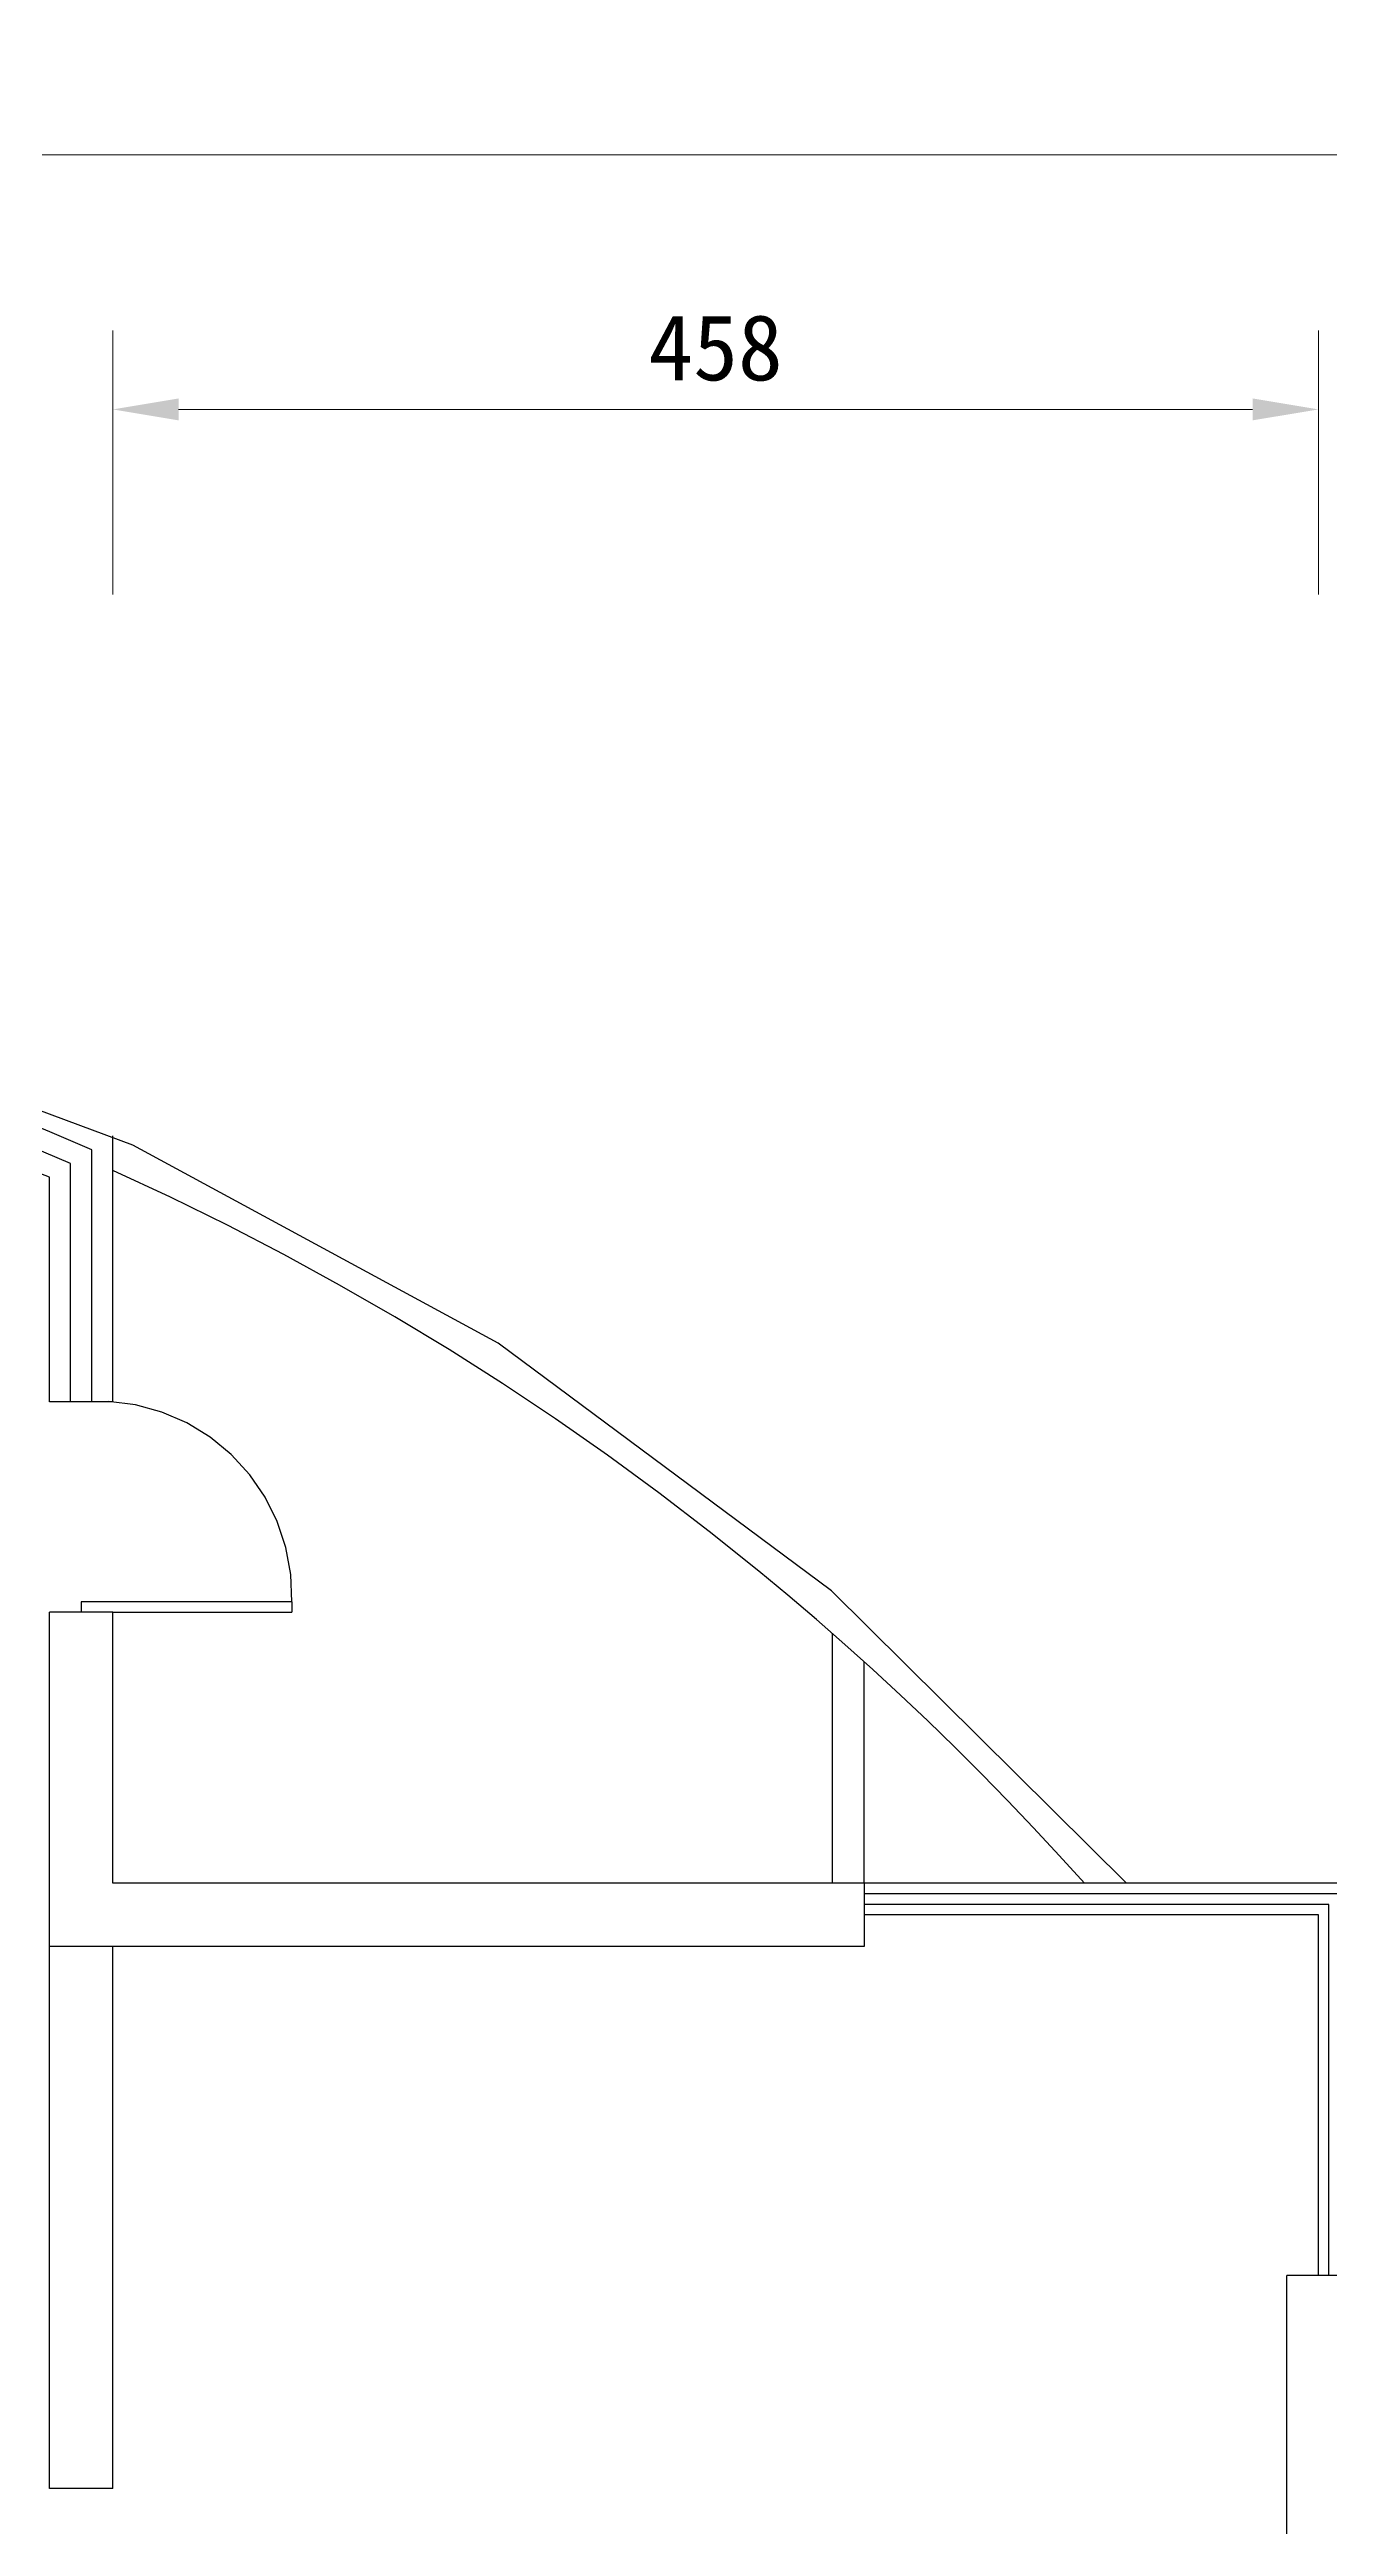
# Model space of a CAD drawing. Header units: centimetres. Extents: x 1966 to 8787, y 7398 to 12383.
# Drawn here: x 3921 to 4407, y 11442 to 12383 of the extents above; entities that cross this region are included whole.
import ezdxf

# ---------------------------------------------------------------- set-up
doc = ezdxf.new("R2010")
doc.units = ezdxf.units.CM
doc.header["$PDMODE"] = 35
doc.styles.add('文2.5', font='kaiu.ttf', dxfattribs={"height": 2.5})
doc.dimstyles.new('DIM2.5', dxfattribs={"dimtxt": 2.5, "dimasz": 2.5, "dimexe": 3, "dimexo": 1, "dimgap": 1, "dimtad": 1, "dimdec": 1, "dimdsep": 46, "dimtxsty": '文2.5', "dimcen": 0, "dimadec": 0, "dimazin": 0, "dimtfac": 1, "dimtdec": 1, "dimtmove": 0, "dimatfit": 3, "dimfxl": 1, "dimlwd": 15, "dimlwe": 15, "dimarcsym": 0})

# ---------------------------------------------------------------- blocks, each defined once
blk = doc.blocks.new('*D21')
at = {"color": 0, "linetype": 'Continuous', "lineweight": 15, "transparency": 16777216}
for p, q in [((3944.97, 12176.27), (3944.97, 12276.59)), ((4402.97, 12176.27), (4402.97, 12276.59)), ((3969.97, 12246.59), (4377.97, 12246.59))]:
    blk.add_line(p, q, dxfattribs=at)
at = {"color": 0, "transparency": 16777216}
for points in [[(3969.97, 12250.76), (3969.97, 12242.43), (3944.97, 12246.59)], [(4377.97, 12250.76), (4377.97, 12242.43), (4402.97, 12246.59)]]:
    blk.add_solid(points, dxfattribs=at)
at = {"layer": 'DEFPOINTS', "color": 0, "transparency": 16777216}
for p in [(4402.97, 12246.59), (3944.97, 12166.27), (4402.97, 12166.27)]:
    blk.add_point(p, dxfattribs=at)
at = {"color": 0, "transparency": 16777216, "insert": (4173.97, 12269.92), "char_height": 25, "attachment_point": 5, "style": '文2.5'}
blk.add_mtext('458', dxfattribs=at)
blk = doc.blocks.new('*D24')
at = {"color": 0, "linetype": 'Continuous', "lineweight": 15, "transparency": 16777216}
for p, q in [((2322.97, 12176.33), (2322.97, 12373.32)), ((4592.87, 12176.33), (4592.87, 12373.32)), ((2347.97, 12343.32), (4567.87, 12343.32))]:
    blk.add_line(p, q, dxfattribs=at)
at = {"color": 0, "transparency": 16777216}
for points in [[(2347.97, 12347.49), (2347.97, 12339.15), (2322.97, 12343.32)], [(4567.87, 12347.49), (4567.87, 12339.15), (4592.87, 12343.32)]]:
    blk.add_solid(points, dxfattribs=at)
at = {"layer": 'DEFPOINTS', "color": 0, "transparency": 16777216}
for p in [(4592.87, 12343.32), (2322.97, 12166.33), (4592.87, 12166.33)]:
    blk.add_point(p, dxfattribs=at)
at = {"color": 0, "transparency": 16777216, "insert": (3457.92, 12366.94), "char_height": 25, "attachment_point": 5, "style": '文2.5'}
blk.add_mtext('2269.9', dxfattribs=at)

msp = doc.modelspace()

# ---------------------------------------------------------------- linework, layer by layer
for p, q in [((3952.62, 11967.05), (3804.64, 12021.92)), ((3920.97, 11954.77), (3852.64, 11981.32)), ((3921.13, 11972.08), (3905.2, 11978.64)), ((3928.97, 11960.04), (3913.76, 11966.49)), ((3936.97, 11965.27), (3921.13, 11972.08)), ((3936.97, 11869.49), (3936.97, 11965.27)), ((3944.97, 11957.34), (3944.97, 11970.48)), ((4091.33, 11891.78), (3952.62, 11967.05)), ((3920.97, 11869.49), (3920.97, 11954.77)), ((3928.97, 11869.49), (3928.97, 11960.04)), ((3966.86, 11947.18), (3944.97, 11957.34)), ((3944.97, 11869.49), (3944.97, 11957.34)), ((3988.53, 11936.54), (3966.86, 11947.18)), ((4009.96, 11925.43), (3988.53, 11936.54)), ((4031.14, 11913.85), (4009.96, 11925.43)), ((4052.06, 11901.81), (4031.14, 11913.85)), ((4072.71, 11889.32), (4052.06, 11901.81)), ((4093.08, 11876.37), (4072.71, 11889.32)), ((4218, 11797.63), (4091.33, 11891.78)), ((3928.97, 11869.49), (3920.97, 11869.49)), ((3932.97, 11869.49), (3928.97, 11869.49)), ((3943.34, 11869.63), (3932.97, 11869.49)), ((3936.97, 11869.49), (3932.97, 11869.49)), ((3944.97, 11869.49), (3936.97, 11869.49)), ((3953.63, 11868.31), (3943.34, 11869.63)), ((4113.16, 11862.98), (4093.08, 11876.37)), ((3963.63, 11865.56), (3953.63, 11868.31)), ((3973.15, 11861.44), (3963.63, 11865.56)), ((3982, 11856.03), (3973.15, 11861.44)), ((4132.95, 11849.16), (4113.16, 11862.98)), ((3990, 11849.43), (3982, 11856.03)), ((3997, 11841.77), (3990, 11849.43)), ((4002.86, 11833.21), (3997, 11841.77)), ((4152.42, 11834.9), (4132.95, 11849.16)), ((4007.47, 11823.92), (4002.86, 11833.21)), ((4171.58, 11820.22), (4152.42, 11834.9)), ((4010.72, 11814.07), (4007.47, 11823.92)), ((4012.57, 11803.86), (4010.72, 11814.07)), ((4190.42, 11805.12), (4171.58, 11820.22)), ((4012.97, 11793.49), (4012.57, 11803.86)), ((4201.41, 11795.98), (4190.42, 11805.12)), ((4212.28, 11786.71), (4201.41, 11795.98)), ((4330.06, 11686.49), (4218, 11797.63)), ((3920.97, 11662.49), (3920.97, 11789.49)), ((3932.97, 11789.49), (3920.97, 11789.49)), ((4012.97, 11793.49), (3932.97, 11793.49)), ((3932.97, 11793.49), (3932.97, 11789.49)), ((3944.97, 11789.49), (3932.97, 11789.49)), ((3944.97, 11686.49), (3944.97, 11789.49)), ((3944.97, 11789.49), (4012.97, 11789.49)), ((4012.97, 11793.49), (4012.97, 11789.49)), ((4223.04, 11777.29), (4212.28, 11786.71)), ((4218.42, 11686.49), (4218.42, 11781.37)), ((4233.66, 11767.74), (4223.04, 11777.29)), ((4230.42, 11686.49), (4230.42, 11770.68)), ((4244.17, 11758.04), (4233.66, 11767.74)), ((4254.55, 11748.22), (4244.17, 11758.04)), ((4264.79, 11738.25), (4254.55, 11748.22)), ((4274.91, 11728.16), (4264.79, 11738.25)), ((4284.9, 11717.93), (4274.91, 11728.16)), ((4294.75, 11707.58), (4284.9, 11717.93)), ((4304.47, 11697.1), (4294.75, 11707.58)), ((4314.05, 11686.49), (4304.47, 11697.1)), ((4218.42, 11686.49), (3944.97, 11686.49)), ((4230.42, 11686.49), (4218.42, 11686.49)), ((4230.42, 11686.49), (4230.42, 11682.49)), ((4314.05, 11686.49), (4230.42, 11686.49)), ((4410.97, 11682.49), (4230.42, 11682.49)), ((4230.42, 11682.49), (4230.42, 11678.49)), ((4330.06, 11686.49), (4314.05, 11686.49)), ((4414.97, 11686.49), (4330.06, 11686.49)), ((4406.97, 11678.49), (4230.42, 11678.49)), ((4230.42, 11678.49), (4230.42, 11674.49)), ((4402.97, 11674.49), (4230.42, 11674.49)), ((4230.42, 11674.49), (4230.42, 11662.49)), ((4402.97, 11537.49), (4402.97, 11674.49)), ((4406.97, 11537.49), (4406.97, 11678.49)), ((3920.97, 11456.49), (3920.97, 11662.49)), ((3944.97, 11662.49), (3920.97, 11662.49)), ((3944.97, 11456.49), (3944.97, 11662.49)), ((4014.97, 11662.49), (3944.97, 11662.49)), ((4230.42, 11662.49), (4014.97, 11662.49)), ((4390.97, 11356.49), (4390.97, 11537.49)), ((4402.97, 11537.49), (4390.97, 11537.49)), ((4406.97, 11537.49), (4402.97, 11537.49)), ((4410.97, 11537.49), (4406.97, 11537.49)), ((3944.97, 11456.49), (3920.97, 11456.49))]:
    msp.add_line(p, q)

# ---------------------------------------------------------------- dimensions: what is measured, and where the dimension line sits
for base, p1, p2, picture, middle in [((4592.87, 12343.32), (2322.97, 12166.33), (4592.87, 12166.33), '*D24', (3457.92, 12366.94)), ((4402.97, 12246.59), (3944.97, 12166.27), (4402.97, 12166.27), '*D21', (4173.97, 12269.92))]:
    dim = msp.add_linear_dim(base=base, p1=p1, p2=p2, dimstyle='DIM2.5')
    dim.commit()
    dim.dimension.update_dxf_attribs({"geometry": picture, "text_midpoint": middle})

doc.saveas('drawing.dxf')
